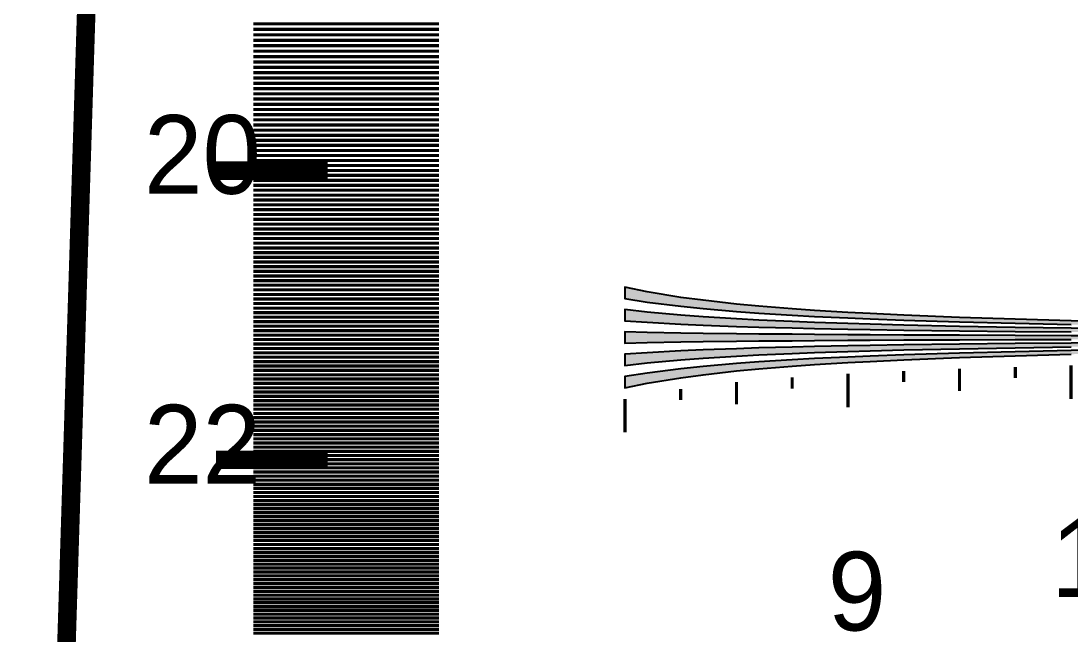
# Model space of a CAD drawing. Header units: millimetres. Extents: x 0 to 306, y 0 to 210.
# Drawn here: x 83.37 to 132.81, y 89.95 to 118.84 of the extents above; entities that cross this region are included whole.
import ezdxf

# ---------------------------------------------------------------- set-up
doc = ezdxf.new("R2010")
doc.units = ezdxf.units.MM
for name, color, linetype in [('CENTER', 7, 'Continuous'), ('LABELS', 7, 'Continuous'), ('PERIPHERY', 7, 'Continuous')]:
    doc.layers.add(name, color=color, linetype=linetype)

msp = doc.modelspace()

# ---------------------------------------------------------------- hatches: boundary and pattern name
at = {"layer": 'CENTER', "true_color": 0x000000}
h = msp.add_hatch(color=7, dxfattribs=at)
h.dxf.hatch_style = 1
h.paths.add_polyline_path([(111.807, 105.788), (112.857, 105.62), (114.432, 105.42), (115.482, 105.313), (117.057, 105.176), (118.107, 105.1), (119.682, 105), (120.732, 104.942), (122.307, 104.869), (123.357, 104.824), (124.932, 104.767), (127.557, 104.685), (130.183, 104.62), (132.808, 104.562), (135.433, 104.515), (138.058, 104.475), (140.683, 104.441), (143.308, 104.41), (145.933, 104.383), (148.558, 104.36), (151.183, 104.336), (153.808, 104.318), (156.433, 104.299), (159.058, 104.284), (161.683, 104.27), (164.308, 104.257), (164.308, 104.344), (161.683, 104.362), (159.058, 104.381), (156.433, 104.399), (153.808, 104.423), (151.183, 104.446), (148.558, 104.475), (145.933, 104.507), (143.308, 104.541), (140.683, 104.58), (138.058, 104.625), (135.433, 104.677), (132.808, 104.738), (130.183, 104.809), (127.557, 104.895), (124.932, 105), (123.357, 105.076), (122.307, 105.131), (120.732, 105.226), (119.682, 105.299), (118.107, 105.428), (117.057, 105.525), (115.482, 105.701), (114.432, 105.84), (112.857, 106.097), (111.807, 106.313), (111.807, 105.788), (111.807, 105.788)])
h = msp.add_hatch(color=7, dxfattribs=at)
h.dxf.hatch_style = 1
h.paths.add_polyline_path([(111.807, 104.738), (112.857, 104.667), (114.432, 104.58), (115.482, 104.533), (117.057, 104.475), (118.107, 104.443), (119.682, 104.399), (120.732, 104.375), (122.307, 104.344), (123.357, 104.325), (124.932, 104.299), (127.557, 104.265), (130.183, 104.236), (132.808, 104.212), (135.433, 104.191), (138.058, 104.176), (140.683, 104.16), (143.308, 104.147), (145.933, 104.136), (148.558, 104.126), (151.183, 104.115), (153.808, 104.107), (156.433, 104.1), (159.058, 104.094), (161.683, 104.086), (164.308, 104.081), (164.308, 104.168), (161.683, 104.178), (159.058, 104.189), (156.433, 104.199), (153.808, 104.212), (151.183, 104.226), (148.558, 104.241), (145.933, 104.26), (143.308, 104.278), (140.683, 104.299), (138.058, 104.325), (135.433, 104.354), (132.808, 104.388), (130.183, 104.428), (127.557, 104.475), (124.932, 104.533), (123.357, 104.575), (122.307, 104.606), (120.732, 104.659), (119.682, 104.701), (118.107, 104.772), (117.057, 104.824), (115.482, 104.921), (114.432, 105), (112.857, 105.144), (111.807, 105.262), (111.807, 104.738), (111.807, 104.738)])
h = msp.add_hatch(color=7, dxfattribs=at)
h.dxf.hatch_style = 1
h.paths.add_polyline_path([(111.807, 103.688), (112.857, 103.711), (114.432, 103.74), (115.482, 103.756), (117.057, 103.774), (118.107, 103.787), (119.682, 103.801), (120.732, 103.808), (122.307, 103.819), (123.357, 103.824), (124.932, 103.835), (127.557, 103.845), (130.183, 103.856), (132.808, 103.863), (135.433, 103.869), (138.058, 103.874), (140.683, 103.879), (143.308, 103.885), (145.933, 103.887), (148.558, 103.892), (151.183, 103.895), (153.808, 103.898), (156.433, 103.9), (159.058, 103.903), (161.683, 103.905), (164.308, 103.905), (164.308, 103.995), (161.683, 103.995), (159.058, 103.997), (156.433, 104), (153.808, 104.002), (151.183, 104.005), (148.558, 104.008), (145.933, 104.013), (143.308, 104.016), (140.683, 104.021), (138.058, 104.026), (135.433, 104.031), (132.808, 104.037), (130.183, 104.045), (127.557, 104.055), (124.932, 104.066), (123.357, 104.076), (122.307, 104.081), (120.732, 104.092), (119.682, 104.1), (118.107, 104.115), (117.057, 104.126), (115.482, 104.144), (114.432, 104.16), (112.857, 104.189), (111.807, 104.213), (111.807, 103.688), (111.807, 103.688)])
h = msp.add_hatch(color=7, dxfattribs=at)
h.dxf.hatch_style = 1
h.paths.add_polyline_path([(111.807, 102.637), (112.857, 102.756), (114.432, 102.9), (115.482, 102.979), (117.057, 103.076), (118.107, 103.131), (119.682, 103.199), (120.732, 103.241), (122.307, 103.294), (123.357, 103.325), (124.932, 103.367), (127.557, 103.425), (130.183, 103.472), (132.808, 103.512), (135.433, 103.546), (138.058, 103.575), (140.683, 103.601), (143.308, 103.622), (145.933, 103.64), (148.558, 103.659), (151.183, 103.675), (153.808, 103.688), (156.433, 103.701), (159.058, 103.711), (161.683, 103.722), (164.308, 103.732), (164.308, 103.819), (161.683, 103.814), (159.058, 103.806), (156.433, 103.801), (153.808, 103.793), (151.183, 103.785), (148.558, 103.774), (145.933, 103.764), (143.308, 103.753), (140.683, 103.74), (138.058, 103.724), (135.433, 103.709), (132.808, 103.688), (130.183, 103.664), (127.557, 103.635), (124.932, 103.601), (123.357, 103.575), (122.307, 103.556), (120.732, 103.525), (119.682, 103.501), (118.107, 103.459), (117.057, 103.425), (115.482, 103.367), (114.432, 103.32), (112.857, 103.233), (111.807, 103.163), (111.807, 102.637), (111.807, 102.637)])
h = msp.add_hatch(color=7, dxfattribs=at)
h.dxf.hatch_style = 1
h.paths.add_polyline_path([(111.807, 101.588), (112.857, 101.803), (114.432, 102.06), (115.482, 102.199), (117.057, 102.375), (118.107, 102.475), (119.682, 102.601), (120.732, 102.674), (122.307, 102.769), (123.357, 102.824), (124.932, 102.9), (127.557, 103.005), (130.183, 103.092), (132.808, 103.163), (135.433, 103.223), (138.058, 103.275), (140.683, 103.32), (143.308, 103.359), (145.933, 103.393), (148.558, 103.425), (151.183, 103.454), (153.808, 103.478), (156.433, 103.501), (159.058, 103.52), (161.683, 103.538), (164.308, 103.556), (164.308, 103.643), (161.683, 103.63), (159.058, 103.617), (156.433, 103.601), (153.808, 103.582), (151.183, 103.564), (148.558, 103.54), (145.933, 103.517), (143.308, 103.491), (140.683, 103.459), (138.058, 103.425), (135.433, 103.385), (132.808, 103.338), (130.183, 103.281), (127.557, 103.215), (124.932, 103.134), (123.357, 103.076), (122.307, 103.031), (120.732, 102.958), (119.682, 102.9), (118.107, 102.803), (117.057, 102.724), (115.482, 102.587), (114.432, 102.48), (112.857, 102.28), (111.807, 102.113), (111.807, 101.588)])

# ---------------------------------------------------------------- linework, layer by layer
at = {"layer": 'CENTER', "color": 250}
for points in [[(135.433, 104.677), (132.808, 104.738), (130.183, 104.809), (127.557, 104.895), (124.932, 105), (123.357, 105.076), (122.307, 105.131), (120.732, 105.226), (119.682, 105.299), (118.107, 105.428), (117.057, 105.525), (115.482, 105.701), (114.432, 105.84), (112.857, 106.097), (111.807, 106.313), (111.807, 105.788), (111.807, 105.788), (111.807, 105.788), (112.857, 105.62), (114.432, 105.42), (115.482, 105.313), (117.057, 105.176), (118.107, 105.1), (119.682, 105), (120.732, 104.942), (122.307, 104.869), (123.357, 104.824), (124.932, 104.767), (127.557, 104.685), (130.183, 104.62), (132.808, 104.562)], [(135.433, 104.354), (132.808, 104.388), (130.183, 104.428), (127.557, 104.475), (124.932, 104.533), (123.357, 104.575), (122.307, 104.606), (120.732, 104.659), (119.682, 104.701), (118.107, 104.772), (117.057, 104.824), (115.482, 104.921), (114.432, 105), (112.857, 105.144), (111.807, 105.262), (111.807, 104.738), (111.807, 104.738), (111.807, 104.738), (112.857, 104.667), (114.432, 104.58), (115.482, 104.533), (117.057, 104.475), (118.107, 104.443), (119.682, 104.399), (120.732, 104.375), (122.307, 104.344), (123.357, 104.325), (124.932, 104.299), (127.557, 104.265), (130.183, 104.236), (132.808, 104.212)], [(135.433, 104.031), (132.808, 104.037), (130.183, 104.045), (127.557, 104.055), (124.932, 104.066), (123.357, 104.076), (122.307, 104.081), (120.732, 104.092), (119.682, 104.1), (118.107, 104.115), (117.057, 104.126), (115.482, 104.144), (114.432, 104.16), (112.857, 104.189), (111.807, 104.213), (111.807, 103.688), (111.807, 103.688), (111.807, 103.688), (112.857, 103.711), (114.432, 103.74), (115.482, 103.756), (117.057, 103.774), (118.107, 103.787), (119.682, 103.801), (120.732, 103.808), (122.307, 103.819), (123.357, 103.824), (124.932, 103.835), (127.557, 103.845), (130.183, 103.856), (132.808, 103.863)], [(135.433, 103.709), (132.808, 103.688), (130.183, 103.664), (127.557, 103.635), (124.932, 103.601), (123.357, 103.575), (122.307, 103.556), (120.732, 103.525), (119.682, 103.501), (118.107, 103.459), (117.057, 103.425), (115.482, 103.367), (114.432, 103.32), (112.857, 103.233), (111.807, 103.163), (111.807, 102.637), (111.807, 102.637), (111.807, 102.637), (112.857, 102.756), (114.432, 102.9), (115.482, 102.979), (117.057, 103.076), (118.107, 103.131), (119.682, 103.199), (120.732, 103.241), (122.307, 103.294), (123.357, 103.325), (124.932, 103.367), (127.557, 103.425), (130.183, 103.472), (132.808, 103.512)], [(135.433, 103.385), (132.808, 103.338), (130.183, 103.281), (127.557, 103.215), (124.932, 103.134), (123.357, 103.076), (122.307, 103.031), (120.732, 102.958), (119.682, 102.9), (118.107, 102.803), (117.057, 102.724), (115.482, 102.587), (114.432, 102.48), (112.857, 102.28), (111.807, 102.113), (111.807, 101.588), (111.807, 101.588), (112.857, 101.803), (114.432, 102.06), (115.482, 102.199), (117.057, 102.375), (118.107, 102.475), (119.682, 102.601), (120.732, 102.674), (122.307, 102.769), (123.357, 102.824), (124.932, 102.9), (127.557, 103.005), (130.183, 103.092), (132.808, 103.163)]]:
    msp.add_lwpolyline(points, dxfattribs=at)
at = {"layer": 'CENTER', "color": 250, "lineweight": 35, "const_width": 0.15}
for points in [[(124.932, 101.85), (124.932, 102.375)], [(127.557, 101.43), (127.557, 102.48)], [(130.183, 102.042), (130.183, 102.567)], [(132.808, 101.063), (132.808, 102.638)], [(117.057, 100.8), (117.057, 101.85)], [(119.682, 101.551), (119.682, 102.076)], [(122.307, 100.669), (122.307, 102.244)], [(114.432, 101.01), (114.432, 101.535)], [(111.807, 99.488), (111.807, 101.063)]]:
    msp.add_lwpolyline(points, dxfattribs=at)
at = {"layer": 'CENTER', "color": 250, "true_color": 0x000000}
for points in [[(111.807, 106.313), (111.807, 105.788), (112.857, 105.62)], [(111.807, 106.313), (112.857, 105.62), (114.432, 105.42)], [(111.807, 106.313), (114.432, 105.42), (115.482, 105.313)], [(111.807, 106.313), (115.482, 105.313), (117.057, 105.176)], [(117.057, 105.176), (112.857, 106.097), (111.807, 106.313)], [(117.057, 105.176), (114.432, 105.84), (112.857, 106.097)], [(117.057, 105.176), (115.482, 105.701), (114.432, 105.84)], [(117.057, 105.176), (117.057, 105.525), (115.482, 105.701)], [(117.057, 105.176), (118.107, 105.428), (117.057, 105.525)], [(117.057, 105.176), (119.682, 105.299), (118.107, 105.428)], [(111.807, 105.262), (111.807, 104.738), (112.857, 104.667)], [(111.807, 105.262), (112.857, 104.667), (114.432, 104.58)], [(111.807, 105.262), (114.432, 104.58), (115.482, 104.533)], [(111.807, 105.262), (115.482, 104.533), (117.057, 104.475)], [(111.807, 105.262), (117.057, 104.475), (118.107, 104.443)], [(118.107, 104.443), (112.857, 105.144), (111.807, 105.262)], [(118.107, 104.443), (114.432, 105), (112.857, 105.144)], [(118.107, 104.443), (115.482, 104.921), (114.432, 105)], [(118.107, 104.443), (117.057, 104.824), (115.482, 104.921)], [(117.057, 105.176), (120.732, 105.226), (119.682, 105.299)], [(117.057, 105.176), (122.307, 105.131), (120.732, 105.226)], [(117.057, 105.176), (118.107, 105.1), (119.682, 105)], [(117.057, 105.176), (119.682, 105), (120.732, 104.942)], [(117.057, 105.176), (120.732, 104.942), (122.307, 104.869)], [(117.057, 105.176), (122.307, 104.869), (123.357, 104.824)], [(117.057, 105.176), (123.357, 104.824), (124.932, 104.767)], [(117.057, 105.176), (124.932, 104.767), (127.557, 104.685)], [(117.057, 105.176), (127.557, 104.685), (130.183, 104.62)], [(117.057, 105.176), (130.183, 104.62), (132.808, 104.562)], [(117.057, 105.176), (132.808, 104.562), (135.433, 104.515)], [(117.057, 105.176), (135.433, 104.515), (138.058, 104.475)], [(117.057, 105.176), (138.058, 104.475), (140.683, 104.441)], [(117.057, 105.176), (140.683, 104.441), (143.308, 104.41)], [(117.057, 105.176), (143.308, 104.41), (130.183, 104.809)], [(117.057, 105.176), (130.183, 104.809), (127.557, 104.895)], [(117.057, 105.176), (127.557, 104.895), (124.932, 105)], [(117.057, 105.176), (124.932, 105), (123.357, 105.076)], [(117.057, 105.176), (123.357, 105.076), (122.307, 105.131)], [(118.107, 104.443), (118.107, 104.772), (117.057, 104.824)], [(143.308, 104.41), (132.808, 104.738), (130.183, 104.809)], [(118.107, 104.443), (119.682, 104.701), (118.107, 104.772)], [(118.107, 104.443), (120.732, 104.659), (119.682, 104.701)], [(118.107, 104.443), (122.307, 104.606), (120.732, 104.659)], [(118.107, 104.443), (123.357, 104.575), (122.307, 104.606)], [(118.107, 104.443), (124.932, 104.533), (123.357, 104.575)], [(118.107, 104.443), (127.557, 104.475), (124.932, 104.533)], [(118.107, 104.443), (130.183, 104.428), (127.557, 104.475)], [(118.107, 104.443), (119.682, 104.399), (120.732, 104.375)], [(118.107, 104.443), (120.732, 104.375), (122.307, 104.344)], [(118.107, 104.443), (122.307, 104.344), (123.357, 104.325)], [(118.107, 104.443), (123.357, 104.325), (124.932, 104.299)], [(118.107, 104.443), (124.932, 104.299), (127.557, 104.265)], [(118.107, 104.443), (127.557, 104.265), (130.183, 104.236)], [(118.107, 104.443), (130.183, 104.236), (132.808, 104.212)], [(118.107, 104.443), (132.808, 104.212), (135.433, 104.191)], [(118.107, 104.443), (135.433, 104.191), (138.058, 104.176)], [(118.107, 104.443), (138.058, 104.176), (140.683, 104.16)], [(118.107, 104.443), (140.683, 104.16), (143.308, 104.147)], [(118.107, 104.443), (143.308, 104.147), (145.933, 104.136)], [(118.107, 104.443), (145.933, 104.136), (148.558, 104.126)], [(118.107, 104.443), (148.558, 104.126), (151.183, 104.115)], [(118.107, 104.443), (151.183, 104.115), (153.808, 104.107)], [(118.107, 104.443), (153.808, 104.107), (156.433, 104.1)], [(118.107, 104.443), (156.433, 104.1), (159.058, 104.094)], [(118.107, 104.443), (159.058, 104.094), (161.683, 104.086)], [(118.107, 104.443), (161.683, 104.086), (164.308, 104.081)], [(118.107, 104.443), (164.308, 104.081), (148.558, 104.241)], [(118.107, 104.443), (148.558, 104.241), (145.933, 104.26)], [(118.107, 104.443), (145.933, 104.26), (143.308, 104.278)], [(118.107, 104.443), (143.308, 104.278), (140.683, 104.299)], [(118.107, 104.443), (140.683, 104.299), (138.058, 104.325)], [(118.107, 104.443), (138.058, 104.325), (135.433, 104.354)], [(118.107, 104.443), (135.433, 104.354), (132.808, 104.388)], [(118.107, 104.443), (132.808, 104.388), (130.183, 104.428)], [(143.308, 104.41), (135.433, 104.677), (132.808, 104.738)], [(111.807, 104.213), (111.807, 103.688), (112.857, 103.711)], [(111.807, 104.213), (112.857, 103.711), (114.432, 103.74)], [(111.807, 104.213), (114.432, 103.74), (115.482, 103.756)], [(111.807, 104.213), (115.482, 103.756), (117.057, 103.774)], [(111.807, 104.213), (117.057, 103.774), (118.107, 103.787)], [(111.807, 104.213), (118.107, 103.787), (119.682, 103.801)], [(111.807, 104.213), (119.682, 103.801), (120.732, 103.808)], [(111.807, 104.213), (120.732, 103.808), (122.307, 103.819)], [(111.807, 104.213), (122.307, 103.819), (123.357, 103.824)], [(111.807, 104.213), (123.357, 103.824), (124.932, 103.835)], [(111.807, 104.213), (124.932, 103.835), (127.557, 103.845)], [(127.557, 103.845), (112.857, 104.189), (111.807, 104.213)], [(127.557, 103.845), (114.432, 104.16), (112.857, 104.189)], [(127.557, 103.845), (115.482, 104.144), (114.432, 104.16)], [(127.557, 103.845), (117.057, 104.126), (115.482, 104.144)], [(127.557, 103.845), (118.107, 104.115), (117.057, 104.126)], [(127.557, 103.845), (119.682, 104.1), (118.107, 104.115)], [(127.557, 103.845), (120.732, 104.092), (119.682, 104.1)], [(127.557, 103.845), (122.307, 104.081), (120.732, 104.092)], [(127.557, 103.845), (123.357, 104.076), (122.307, 104.081)], [(127.557, 103.845), (124.932, 104.066), (123.357, 104.076)], [(127.557, 103.845), (127.557, 104.055), (124.932, 104.066)], [(127.557, 103.845), (130.183, 104.045), (127.557, 104.055)], [(127.557, 103.845), (132.808, 104.037), (130.183, 104.045)], [(127.557, 103.845), (135.433, 104.031), (132.808, 104.037)], [(127.557, 103.845), (138.058, 104.026), (135.433, 104.031)], [(127.557, 103.845), (140.683, 104.021), (138.058, 104.026)], [(127.557, 103.845), (143.308, 104.016), (140.683, 104.021)], [(127.557, 103.845), (145.933, 104.013), (143.308, 104.016)], [(127.557, 103.845), (148.558, 104.008), (145.933, 104.013)], [(127.557, 103.845), (151.183, 104.005), (148.558, 104.008)], [(127.557, 103.845), (153.808, 104.002), (151.183, 104.005)], [(127.557, 103.845), (156.433, 104), (153.808, 104.002)], [(127.557, 103.845), (159.058, 103.997), (156.433, 104)], [(127.557, 103.845), (161.683, 103.995), (159.058, 103.997)], [(127.557, 103.845), (130.183, 103.856), (164.308, 103.995)], [(127.557, 103.845), (164.308, 103.995), (161.683, 103.995)], [(130.183, 103.856), (132.808, 103.863), (164.308, 103.995)], [(111.807, 103.163), (130.183, 103.472), (145.933, 103.764)], [(111.807, 103.163), (145.933, 103.764), (143.308, 103.753)], [(111.807, 103.163), (143.308, 103.753), (140.683, 103.74)], [(111.807, 103.163), (140.683, 103.74), (138.058, 103.724)], [(111.807, 103.163), (138.058, 103.724), (135.433, 103.709)], [(111.807, 103.163), (135.433, 103.709), (132.808, 103.688)], [(111.807, 103.163), (132.808, 103.688), (130.183, 103.664)], [(111.807, 103.163), (130.183, 103.664), (127.557, 103.635)], [(111.807, 103.163), (127.557, 103.635), (124.932, 103.601)], [(111.807, 103.163), (124.932, 103.601), (123.357, 103.575)], [(111.807, 103.163), (123.357, 103.575), (122.307, 103.556)], [(111.807, 103.163), (122.307, 103.556), (120.732, 103.525)], [(111.807, 103.163), (120.732, 103.525), (119.682, 103.501)], [(111.807, 103.163), (119.682, 103.501), (118.107, 103.459)], [(111.807, 103.163), (127.557, 103.425), (130.183, 103.472)], [(111.807, 103.163), (118.107, 103.459), (117.057, 103.425)], [(111.807, 103.163), (124.932, 103.367), (127.557, 103.425)], [(111.807, 103.163), (117.057, 103.425), (115.482, 103.367)], [(111.807, 103.163), (123.357, 103.325), (124.932, 103.367)], [(111.807, 103.163), (115.482, 103.367), (114.432, 103.32)], [(111.807, 103.163), (122.307, 103.294), (123.357, 103.325)], [(122.307, 102.769), (123.357, 102.824), (132.808, 103.338)], [(122.307, 102.769), (132.808, 103.338), (130.183, 103.281)], [(123.357, 102.824), (124.932, 102.9), (132.808, 103.338)], [(124.932, 102.9), (127.557, 103.005), (135.433, 103.385)], [(124.932, 102.9), (135.433, 103.385), (132.808, 103.338)], [(127.557, 103.005), (130.183, 103.092), (140.683, 103.459)], [(127.557, 103.005), (140.683, 103.459), (138.058, 103.425)], [(127.557, 103.005), (138.058, 103.425), (135.433, 103.385)], [(130.183, 103.472), (132.808, 103.512), (148.558, 103.774)], [(130.183, 103.472), (148.558, 103.774), (145.933, 103.764)], [(130.183, 103.092), (132.808, 103.163), (143.308, 103.491)], [(130.183, 103.092), (143.308, 103.491), (140.683, 103.459)], [(114.432, 103.32), (112.857, 103.233), (111.807, 103.163)], [(111.807, 103.163), (120.732, 103.241), (122.307, 103.294)], [(111.807, 102.113), (120.732, 102.674), (130.183, 103.281)], [(111.807, 102.113), (130.183, 103.281), (127.557, 103.215)], [(111.807, 103.163), (119.682, 103.199), (120.732, 103.241)], [(111.807, 102.113), (127.557, 103.215), (124.932, 103.134)], [(111.807, 103.163), (118.107, 103.131), (119.682, 103.199)], [(111.807, 103.163), (111.807, 102.637), (112.857, 102.756)], [(111.807, 103.163), (112.857, 102.756), (114.432, 102.9)], [(111.807, 103.163), (114.432, 102.9), (115.482, 102.979)], [(111.807, 103.163), (115.482, 102.979), (117.057, 103.076)], [(111.807, 103.163), (117.057, 103.076), (118.107, 103.131)], [(111.807, 102.113), (124.932, 103.134), (123.357, 103.076)], [(111.807, 102.113), (123.357, 103.076), (122.307, 103.031)], [(111.807, 102.113), (122.307, 103.031), (120.732, 102.958)], [(111.807, 102.113), (120.732, 102.958), (119.682, 102.9)], [(111.807, 102.113), (119.682, 102.9), (118.107, 102.803)], [(120.732, 102.674), (122.307, 102.769), (130.183, 103.281)], [(111.807, 102.113), (118.107, 102.803), (117.057, 102.724)], [(111.807, 102.113), (117.057, 102.724), (115.482, 102.587)], [(111.807, 102.113), (119.682, 102.601), (120.732, 102.674)], [(111.807, 102.113), (118.107, 102.475), (119.682, 102.601)], [(111.807, 102.113), (115.482, 102.587), (114.432, 102.48)], [(114.432, 102.48), (112.857, 102.28), (111.807, 102.113)], [(111.807, 102.113), (117.057, 102.375), (118.107, 102.475)], [(111.807, 102.113), (115.482, 102.199), (117.057, 102.375)], [(111.807, 102.113), (114.432, 102.06), (115.482, 102.199)], [(111.807, 102.113), (111.807, 101.588), (112.857, 101.803)], [(111.807, 102.113), (112.857, 101.803), (114.432, 102.06)]]:
    msp.add_solid(points, dxfattribs=at)
at = {"layer": 'PERIPHERY', "color": 250, "lineweight": 35}
for points, const_width in [([(88.183, 175), (83.808, 35)], 0.874), ([(103.057, 118.71), (94.308, 118.71)], 0.15), ([(103.057, 118.453), (94.308, 118.453)], 0.15), ([(103.057, 118.195), (94.308, 118.195)], 0.15), ([(103.057, 117.934), (94.308, 117.934)], 0.15), ([(103.057, 117.68), (94.308, 117.68)], 0.15), ([(103.057, 117.425), (94.308, 117.425)], 0.15), ([(103.057, 117.167), (94.308, 117.167)], 0.15), ([(103.057, 116.916), (94.308, 116.916)], 0.15), ([(103.057, 116.664), (94.308, 116.664)], 0.15), ([(103.057, 116.41), (94.308, 116.41)], 0.15), ([(103.057, 116.161), (94.308, 116.161)], 0.15), ([(103.057, 115.912), (94.308, 115.912)], 0.15), ([(103.057, 115.661), (94.308, 115.661)], 0.15), ([(103.057, 115.415), (94.308, 115.415)], 0.15), ([(103.057, 115.169), (94.308, 115.169)], 0.15), ([(103.057, 114.921), (94.308, 114.921)], 0.15), ([(103.057, 114.678), (94.308, 114.678)], 0.15), ([(103.057, 114.435), (94.308, 114.435)], 0.15), ([(103.057, 114.19), (94.308, 114.19)], 0.15), ([(103.057, 113.949), (94.308, 113.949)], 0.15), ([(103.057, 113.709), (94.308, 113.709)], 0.15), ([(103.057, 113.466), (94.308, 113.466)], 0.15), ([(103.057, 113.228), (94.308, 113.228)], 0.15), ([(103.057, 112.991), (94.308, 112.991)], 0.15), ([(103.057, 112.751), (94.308, 112.751)], 0.15), ([(97.807, 111.805), (92.557, 111.805)], 0.875), ([(103.057, 112.515), (94.308, 112.515)], 0.15), ([(103.057, 112.28), (94.308, 112.28)], 0.15), ([(103.057, 112.042), (94.308, 112.042)], 0.15), ([(103.057, 111.81), (94.308, 111.81)], 0.15), ([(103.057, 111.577), (94.308, 111.577)], 0.15), ([(103.057, 111.342), (94.308, 111.342)], 0.15), ([(103.057, 111.112), (94.308, 111.112)], 0.15), ([(103.057, 110.881), (94.308, 110.881)], 0.15), ([(103.057, 110.648), (94.308, 110.648)], 0.15), ([(103.057, 110.42), (94.308, 110.42)], 0.15), ([(103.057, 110.192), (94.308, 110.192)], 0.15), ([(103.057, 109.963), (94.308, 109.963)], 0.15), ([(103.057, 109.736), (94.308, 109.736)], 0.15), ([(103.057, 109.51), (94.308, 109.51)], 0.15), ([(103.057, 109.282), (94.308, 109.282)], 0.15), ([(103.057, 109.058), (94.308, 109.058)], 0.15), ([(103.057, 108.834), (94.308, 108.834)], 0.15), ([(103.057, 108.608), (94.308, 108.608)], 0.15), ([(103.057, 108.387), (94.308, 108.387)], 0.15), ([(103.057, 108.165), (94.308, 108.165)], 0.15), ([(103.057, 107.942), (94.308, 107.942)], 0.15), ([(103.057, 107.722), (94.308, 107.722)], 0.15), ([(103.057, 107.502), (94.308, 107.502)], 0.15), ([(103.057, 107.281), (94.308, 107.281)], 0.15), ([(103.057, 107.063), (94.308, 107.063)], 0.15), ([(103.057, 106.845), (94.308, 106.845)], 0.15), ([(103.057, 106.626), (94.308, 106.626)], 0.15), ([(103.057, 106.41), (94.308, 106.41)], 0.15), ([(103.057, 106.194), (94.308, 106.194)], 0.15), ([(103.057, 105.977), (94.308, 105.977)], 0.15), ([(103.057, 105.763), (94.308, 105.763)], 0.15), ([(103.057, 105.549), (94.308, 105.549)], 0.15), ([(103.057, 105.333), (94.308, 105.333)], 0.15), ([(103.057, 105.122), (94.308, 105.122)], 0.15), ([(103.057, 104.91), (94.308, 104.91)], 0.15), ([(103.057, 104.696), (94.308, 104.696)], 0.15), ([(103.057, 104.486), (94.308, 104.486)], 0.15), ([(103.057, 104.276), (94.308, 104.276)], 0.15), ([(103.057, 104.064), (94.308, 104.064)], 0.15), ([(103.057, 103.855), (94.308, 103.855)], 0.15), ([(103.057, 103.647), (94.308, 103.647)], 0.15), ([(103.057, 103.436), (94.308, 103.436)], 0.15), ([(103.057, 103.229), (94.308, 103.229)], 0.15), ([(103.057, 103.023), (94.308, 103.023)], 0.15), ([(103.057, 102.814), (94.308, 102.814)], 0.15), ([(103.057, 102.609), (94.308, 102.609)], 0.15), ([(103.057, 102.404), (94.308, 102.404)], 0.15), ([(103.057, 102.197), (94.308, 102.197)], 0.15), ([(103.057, 101.994), (94.308, 101.994)], 0.15), ([(103.057, 101.79), (94.308, 101.79)], 0.15), ([(103.057, 101.585), (94.308, 101.585)], 0.15), ([(103.057, 101.383), (94.308, 101.383)], 0.15), ([(103.057, 101.182), (94.308, 101.182)], 0.15), ([(103.057, 100.979), (94.308, 100.979)], 0.15), ([(103.057, 100.778), (94.308, 100.778)], 0.15), ([(103.057, 100.577), (94.308, 100.577)], 0.15), ([(103.057, 100.375), (94.308, 100.375)], 0.15), ([(103.057, 100.176), (94.308, 100.176)], 0.15), ([(103.057, 99.977), (94.308, 99.977)], 0.15), ([(103.057, 99.777), (94.308, 99.777)], 0.15), ([(103.057, 99.58), (94.308, 99.58)], 0.15), ([(103.057, 99.382), (94.308, 99.382)], 0.15), ([(103.057, 99.183), (94.308, 99.183)], 0.15), ([(103.057, 98.987), (94.308, 98.987)], 0.15), ([(97.807, 98.195), (92.557, 98.195)], 0.875), ([(103.057, 98.791), (94.308, 98.791)], 0.15), ([(103.057, 98.594), (94.308, 98.594)], 0.15), ([(103.057, 98.399), (94.308, 98.399)], 0.15), ([(103.057, 98.205), (94.308, 98.205)], 0.15), ([(103.057, 98.009), (94.308, 98.009)], 0.15), ([(103.057, 97.816), (94.308, 97.816)], 0.15), ([(103.057, 97.622), (94.308, 97.622)], 0.15), ([(103.057, 97.427), (94.308, 97.427)], 0.15), ([(103.057, 97.236), (94.308, 97.236)], 0.15), ([(103.057, 97.044), (94.308, 97.044)], 0.15), ([(103.057, 96.851), (94.308, 96.851)], 0.15), ([(103.057, 96.661), (94.308, 96.661)], 0.15), ([(103.057, 96.47), (94.308, 96.47)], 0.15), ([(103.057, 96.277), (94.308, 96.277)], 0.15), ([(103.057, 96.088), (94.308, 96.088)], 0.15), ([(103.057, 95.899), (94.308, 95.899)], 0.15), ([(103.057, 95.709), (94.308, 95.709)], 0.15), ([(103.057, 95.521), (94.308, 95.521)], 0.15), ([(103.057, 95.333), (94.308, 95.333)], 0.15), ([(103.057, 95.143), (94.308, 95.143)], 0.15), ([(103.057, 94.957), (94.308, 94.957)], 0.15), ([(103.057, 94.77), (94.308, 94.77)], 0.15), ([(103.057, 94.582), (94.308, 94.582)], 0.15), ([(103.057, 94.397), (94.308, 94.397)], 0.15), ([(103.057, 94.211), (94.308, 94.211)], 0.15), ([(103.057, 94.025), (94.308, 94.025)], 0.15), ([(103.057, 93.84), (94.308, 93.84)], 0.15), ([(103.057, 93.656), (94.308, 93.656)], 0.15), ([(103.057, 93.47), (94.308, 93.47)], 0.15), ([(103.057, 93.287), (94.308, 93.287)], 0.15), ([(103.057, 93.104), (94.308, 93.104)], 0.15), ([(103.057, 92.92), (94.308, 92.92)], 0.15), ([(103.057, 92.738), (94.308, 92.738)], 0.15), ([(103.057, 92.556), (94.308, 92.556)], 0.15), ([(103.057, 92.373), (94.308, 92.373)], 0.15), ([(103.057, 92.192), (94.308, 92.192)], 0.15), ([(103.057, 92.011), (94.308, 92.011)], 0.15), ([(103.057, 91.829), (94.308, 91.829)], 0.15), ([(103.057, 91.649), (94.308, 91.649)], 0.15), ([(103.057, 91.47), (94.308, 91.47)], 0.15), ([(103.057, 91.289), (94.308, 91.289)], 0.15), ([(103.057, 91.11), (94.308, 91.11)], 0.15), ([(103.057, 90.932), (94.308, 90.932)], 0.15), ([(103.057, 90.752), (94.308, 90.752)], 0.15), ([(103.057, 90.574), (94.308, 90.574)], 0.15), ([(103.057, 90.397), (94.308, 90.397)], 0.15), ([(103.057, 90.218), (94.308, 90.218)], 0.15), ([(103.057, 90.041), (94.308, 90.041)], 0.15)]:
    msp.add_lwpolyline(points, dxfattribs=dict(at, const_width=const_width))

# ---------------------------------------------------------------- texts
at = {"layer": 'LABELS', "color": 250}
for s, height, p in [('20', 3.7042, (89.16, 110.712)), ('22', 3.7042, (89.16, 97.079)), ('12', 3.7042, (131.858, 91.739)), ('9', 3.704, (121.357, 90.165))]:
    msp.add_text(s, height=height, dxfattribs=at).set_placement(p)

doc.saveas('drawing.dxf')
